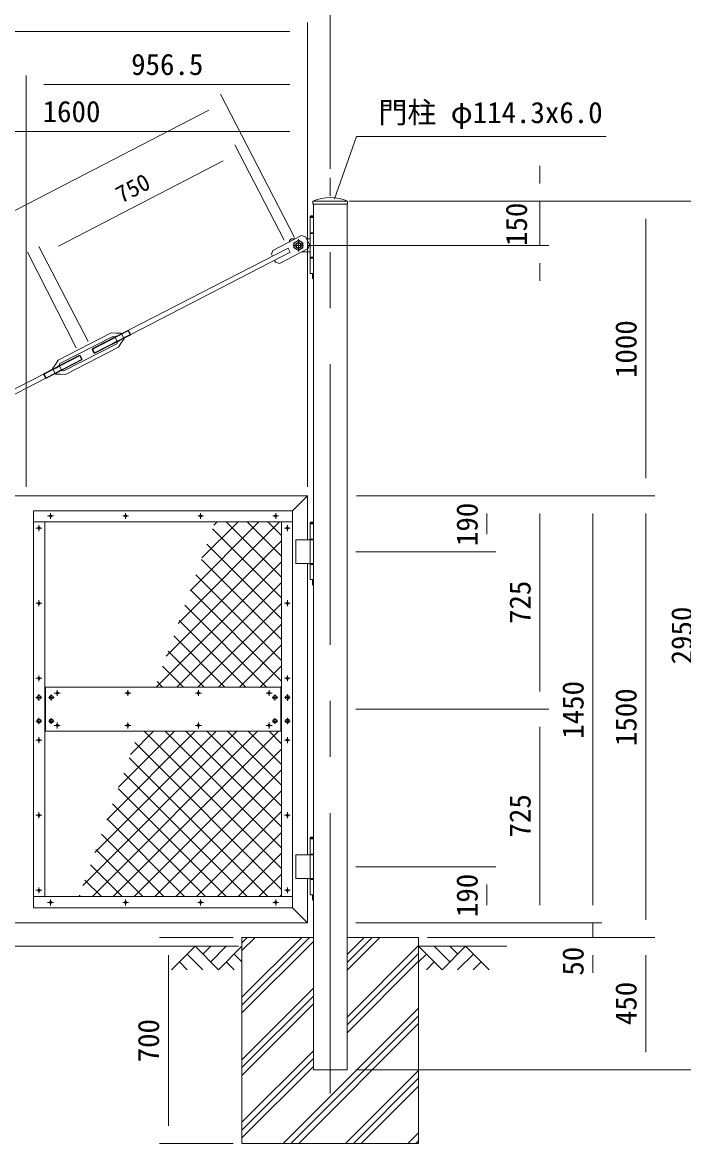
# Model space of a CAD drawing. Units: millimetres, scale not verified. Extents: x -6300 to 6300, y -4455 to 4455.
# Drawn here: x -368 to 1879, y -2481 to 1327 of the extents above; entities that cross this region are included whole.
import ezdxf
from ezdxf.enums import TextEntityAlignment as Align

# ---------------------------------------------------------------- set-up
doc = ezdxf.new("R2010")
doc.units = ezdxf.units.MM
doc.header["$LTSCALE"] = 30
doc.linetypes.add('USER1', pattern=[50.8, 31.75, -6.35, 6.35, -6.35])
doc.linetypes.add('USER2', pattern=[0.375, 0.25, -0.125])
for name, color, linetype, lineweight in [('0-0_D-DCR-HCH', 7, 'Continuous', 9), ('0-1_D-STR4', 7, 'Continuous', 9), ('0-2_D-STR1', 1, 'Continuous', 18), ('0-3_D-STR3', 3, 'Continuous', 13), ('0-4_D-BMK', 2, 'USER1', 13), ('0-5_D-BGD', 7, 'Continuous', 9), ('0-6_D-STR-DIM', 7, 'Continuous', 9), ('0-8_D-STR-TXT', 7, 'Continuous', 9)]:
    doc.layers.add(name, color=color, linetype=linetype, lineweight=lineweight)
doc.styles.add('ＭＳ ゴシック', font='')
doc.styles.get('ＭＳ ゴシック').set_extended_font_data('MS Gothic')

msp = doc.modelspace()

# ---------------------------------------------------------------- linework, layer by layer
at = {"layer": '0-0_D-DCR-HCH'}
for p, q in [((161.76, -714.16), (506.6, -369.32)), ((202.22, -602.98), (435.89, -369.32)), ((242.69, -491.81), (365.17, -369.32)), ((283.15, -380.63), (294.46, -369.32)), ((512.82, -556.81), (325.33, -369.32)), ((512.82, -486.1), (396.04, -369.32)), ((512.82, -415.39), (466.75, -369.32)), ((512.82, -627.52), (278.56, -393.26)), ((121.3, -825.33), (512.82, -433.81)), ((512.82, -698.23), (259.69, -445.1)), ((86.82, -930.52), (512.82, -504.52)), ((512.82, -768.94), (240.82, -496.94)), ((512.82, -839.65), (221.95, -548.78)), ((157.53, -930.52), (512.82, -575.23)), ((512.82, -910.36), (203.08, -600.62)), ((228.24, -930.52), (512.82, -645.94)), ((462.27, -930.52), (184.21, -652.47)), ((391.56, -930.52), (165.34, -704.31)), ((298.95, -930.52), (512.82, -716.65)), ((320.84, -930.52), (146.48, -756.15)), ((369.66, -930.52), (512.82, -787.36)), ((250.13, -930.52), (127.61, -807.99)), ((179.42, -930.52), (108.74, -859.83)), ((440.37, -930.52), (512.82, -858.07)), ((108.71, -930.52), (89.87, -911.68)), ((511.08, -930.52), (512.82, -928.78)), ((-161.96, -1603.56), (361.08, -1080.52)), ((-129.41, -1641.72), (431.79, -1080.52)), ((-121.49, -1492.38), (290.37, -1080.52)), ((-81.03, -1381.21), (219.66, -1080.52)), ((-58.7, -1641.72), (502.5, -1080.52)), ((-40.56, -1270.03), (148.95, -1080.52)), ((-0.1, -1158.86), (78.24, -1080.52)), ((512.82, -1546.76), (46.58, -1080.52)), ((512.82, -1476.05), (117.29, -1080.52)), ((512.82, -1405.34), (188, -1080.52)), ((512.82, -1334.63), (258.71, -1080.52)), ((512.82, -1263.92), (329.42, -1080.52)), ((512.82, -1193.2), (400.13, -1080.52)), ((512.82, -1122.49), (470.84, -1080.52)), ((12.01, -1641.72), (512.82, -1140.91)), ((512.82, -1617.47), (14.39, -1119.04)), ((466.36, -1641.72), (-4.48, -1170.88)), ((82.72, -1641.72), (512.82, -1211.62)), ((395.65, -1641.72), (-23.34, -1222.73)), ((324.94, -1641.72), (-42.21, -1274.57)), ((153.43, -1641.72), (512.82, -1282.33)), ((254.23, -1641.72), (-61.08, -1326.41)), ((224.15, -1641.72), (512.82, -1353.05)), ((183.52, -1641.72), (-79.95, -1378.25)), ((112.81, -1641.72), (-98.82, -1430.09)), ((294.86, -1641.72), (512.82, -1423.76)), ((42.1, -1641.72), (-117.69, -1481.93)), ((365.57, -1641.72), (512.82, -1494.47)), ((-28.62, -1641.72), (-136.56, -1533.78)), ((-99.33, -1641.72), (-155.43, -1585.62)), ((436.28, -1641.72), (512.82, -1565.18)), ((506.99, -1641.72), (512.82, -1635.89)), ((-170.04, -1641.72), (-174.3, -1637.46)), ((378.62, -1824.8), (422.9, -1780.52)), ((378.62, -1798.28), (396.38, -1780.52)), ((378.62, -2010.41), (608.51, -1780.52)), ((378.62, -1983.89), (581.99, -1780.52)), ((735.77, -1891.91), (847.16, -1780.52)), ((735.77, -1865.39), (820.64, -1780.52)), ((735.77, -1838.88), (794.13, -1780.52)), ((218.98, -1810.52), (139.17, -1890.34)), ((218.98, -1810.52), (298.8, -1890.34)), ((245.59, -1837.13), (272.2, -1810.52)), ((272.2, -1863.73), (325.41, -1810.52)), ((298.8, -1890.34), (378.62, -1810.52)), ((378.62, -2036.93), (621.47, -1794.08)), ((735.77, -2051.01), (978.62, -1808.16)), ((1058.44, -1890.34), (978.62, -1810.52)), ((1085.04, -1863.73), (1031.83, -1810.52)), ((1138.26, -1810.52), (1058.44, -1890.34)), ((1111.79, -1837.26), (1085.04, -1810.52)), ((1138.26, -1810.52), (1218.07, -1890.34)), ((165.77, -1863.73), (192.5, -1890.34)), ((192.38, -1837.13), (245.83, -1890.34)), ((325.41, -1863.73), (352.14, -1890.34)), ((352.01, -1837.13), (378.62, -1863.61)), ((735.77, -2077.52), (978.62, -1834.67)), ((735.77, -2104.04), (978.62, -1861.19)), ((1005.23, -1837.13), (978.62, -1863.61)), ((1031.83, -1863.73), (1005.1, -1890.34)), ((1164.86, -1837.13), (1111.41, -1890.34)), ((1191.47, -1863.73), (1164.74, -1890.34)), ((378.62, -2196.03), (621.47, -1953.18)), ((378.62, -2222.54), (621.47, -1979.69)), ((378.62, -2249.06), (621.47, -2006.21)), ((518.39, -2480.52), (978.62, -2020.29)), ((544.91, -2480.52), (978.62, -2046.81)), ((571.42, -2480.52), (978.62, -2073.32)), ((378.62, -2408.16), (621.47, -2165.31)), ((378.62, -2434.67), (621.47, -2191.82)), ((378.62, -2461.19), (621.47, -2218.34)), ((730.52, -2480.52), (978.62, -2232.42)), ((757.04, -2480.52), (978.62, -2258.94)), ((783.56, -2480.52), (978.62, -2285.46)), ((942.65, -2480.52), (978.62, -2444.55)), ((969.17, -2480.52), (978.62, -2471.07))]:
    msp.add_line(p, q, dxfattribs=at)
at = {"layer": '0-1_D-STR4'}
for p, q in [((735.77, -1780.52), (978.62, -1780.52)), ((978.62, -2480.52), (978.62, -1780.52)), ((978.62, -2480.52), (378.62, -2480.52))]:
    msp.add_line(p, q, dxfattribs=at)
msp.add_lwpolyline([(378.62, -2480.52), (378.62, -1780.52), (621.47, -1780.52)], dxfattribs=at)
at = {"layer": '0-2_D-STR1'}
for p, q in [((619.87, 719.48), (737.37, 719.48)), ((619.87, 719.48), (619.87, 709.48)), ((619.87, 709.48), (737.37, 709.48)), ((621.47, -2230.52), (621.47, 709.48)), ((735.77, -2230.52), (735.77, 709.48)), ((737.37, 719.48), (737.37, 709.48)), ((550.82, -331.32), (601.62, -280.52)), ((-329.48, -331.32), (-329.48, -1679.72)), ((601.62, -1500.52), (601.62, -510.52)), ((550.82, -1679.72), (601.62, -1730.52)), ((735.77, -2230.52), (621.47, -2230.52))]:
    msp.add_line(p, q, dxfattribs=at)
for points in [[(601.62, -430.52), (601.62, -280.52), (-1311.38, -280.52), (-1311.38, -988.52)], [(-329.48, -1679.72), (550.82, -1679.72), (550.82, -331.32), (-329.48, -331.32)], [(-1276.48, -1730.52), (601.62, -1730.52), (601.62, -1580.52)]]:
    msp.add_lwpolyline(points, dxfattribs=at)
msp.add_arc((678.62, 593.23), 139.25, 65.04567, 114.95433, dxfattribs=at)
at = {"layer": '0-3_D-STR3'}
for p, q in [((610.29, 664.48), (621.47, 664.48)), ((612.31, 669.48), (610.31, 667.48)), ((610.31, 667.48), (621.47, 667.48)), ((610.31, 664.48), (610.31, 667.48)), ((612.31, 669.48), (621.47, 669.48)), ((610.29, 612.48), (621.47, 612.48)), ((610.29, 609.48), (621.47, 609.48)), ((540.29, 586.48), (545.29, 591.48)), ((540.29, 586.48), (540.29, 582.15)), ((545.29, 591.48), (558.41, 591.48)), ((598.33, 591.48), (610.29, 591.48)), ((582.18, 547.48), (610.29, 547.48)), ((610.29, 529.48), (621.47, 529.48)), ((610.29, 526.48), (621.47, 526.48)), ((621.47, 453.36), (617.79, 459.48)), ((550.82, -369.32), (-329.48, -369.32)), ((-291.48, -369.32), (-291.48, -1641.72)), ((512.82, -369.32), (512.82, -1641.72)), ((610.29, -375.52), (621.47, -375.52)), ((610.29, -375.52), (610.29, -565.52)), ((612.31, -370.52), (610.31, -372.52)), ((610.31, -372.52), (621.47, -372.52)), ((610.31, -375.52), (610.31, -372.52)), ((612.31, -370.52), (621.47, -370.52)), ((562.09, -430.52), (621.47, -430.52)), ((562.09, -430.52), (562.09, -510.52)), ((610.29, -427.52), (621.47, -427.52)), ((562.09, -510.52), (621.47, -510.52)), ((610.29, -513.52), (621.47, -513.52)), ((610.29, -565.52), (621.47, -565.52)), ((617.79, -565.52), (617.79, -580.52)), ((-291.48, -930.52), (512.82, -930.52)), ((-289.33, -930.52), (-289.33, -1080.52)), ((510.67, -930.52), (510.67, -1080.52)), ((-291.48, -1080.52), (512.82, -1080.52)), ((610.29, -1445.52), (621.47, -1445.52)), ((610.29, -1445.52), (610.29, -1635.52)), ((612.31, -1440.52), (610.31, -1442.52)), ((610.31, -1442.52), (621.47, -1442.52)), ((610.31, -1445.52), (610.31, -1442.52)), ((612.31, -1440.52), (621.47, -1440.52)), ((562.09, -1500.52), (621.47, -1500.52)), ((562.09, -1500.52), (562.09, -1580.52)), ((610.29, -1497.52), (621.47, -1497.52)), ((562.09, -1580.52), (621.47, -1580.52)), ((610.29, -1583.52), (621.47, -1583.52)), ((610.29, -1635.52), (621.47, -1635.52)), ((617.79, -1635.52), (617.79, -1650.52)), ((-329.48, -1641.72), (550.82, -1641.72))]:
    msp.add_line(p, q, dxfattribs=at)
at = {"layer": '0-3_D-STR3', "color": 4}
for p, q in [((581.07, 603.15), (483.28, 552.79)), ((581.07, 603.15), (594.54, 598.84)), ((608.28, 572.17), (594.54, 598.84)), ((608.28, 572.17), (603.97, 558.7)), ((535.5, 560.6), (-6.8, 281.3)), ((542.86, 546.31), (0.56, 267.01)), ((483.28, 552.79), (478.97, 539.32)), ((482.16, 533.13), (478.97, 539.32)), ((603.97, 558.7), (506.17, 508.34)), ((542.86, 546.31), (535.5, 560.6)), ((492.71, 512.65), (489.52, 518.84)), ((492.71, 512.65), (493.01, 512.65)), ((506.17, 508.34), (492.71, 512.65)), ((-65.91, 272.26), (-245.93, 179.54)), ((-130.74, 216.18), (-7.87, 279.46)), ((-129.81, 219.1), (-7.27, 282.21)), ((-124.48, 204.04), (-1.62, 267.32)), ((-31.91, 271.77), (-21.84, 252.21)), ((-7.87, 279.46), (-7.27, 282.21)), ((-7.87, 279.46), (-1.62, 267.32)), ((-7.27, 282.21), (0.97, 266.21)), ((-1.62, 267.32), (0.97, 266.21)), ((-59.96, 260.7), (-239.98, 167.98)), ((-47.14, 235.81), (-227.16, 143.09)), ((-121.56, 203.1), (0.97, 266.21)), ((-53.22, 258.55), (-59.96, 260.7)), ((-53.22, 258.55), (-44.98, 242.55)), ((-44.98, 242.55), (-47.14, 235.81)), ((-296.21, 133.4), (-173.67, 196.51)), ((-41.18, 224.25), (-221.21, 131.53)), ((-173.67, 196.51), (-165.43, 180.51)), ((-173.67, 196.51), (-170.76, 195.59)), ((-129.81, 219.1), (-121.56, 203.1)), ((-287.97, 117.4), (-165.43, 180.51)), ((-287.37, 120.15), (-164.49, 183.43)), ((-242.14, 161.25), (-239.98, 167.98)), ((-242.14, 161.25), (-233.9, 145.25)), ((-164.49, 183.43), (-165.43, 180.51)), ((-971.39, -215.5), (-295.74, 132.48)), ((-964.03, -229.79), (-288.38, 118.2)), ((-296.21, 133.4), (-287.97, 117.4)), ((-293.62, 132.28), (-296.21, 133.4)), ((-295.74, 132.48), (-288.37, 118.18)), ((-293.62, 132.28), (-287.37, 120.15)), ((-287.37, 120.15), (-287.97, 117.4)), ((-265.28, 151.58), (-255.21, 132.02)), ((-233.9, 145.25), (-227.16, 143.09))]:
    msp.add_line(p, q, dxfattribs=at)
at = {"layer": '0-3_D-STR3', "color": 4, "linetype": 'USER2'}
for p, q in [((-46.55, 261.98), (-68.78, 250.54)), ((-45.56, 260.05), (-67.79, 248.61)), ((-39.31, 247.91), (-61.53, 236.46)), ((-38.31, 245.98), (-60.54, 234.53)), ((-264.36, 149.8), (-242.14, 161.25)), ((-263.37, 147.87), (-241.14, 159.32)), ((-257.11, 135.73), (-234.89, 147.18)), ((-256.12, 133.8), (-233.9, 145.25))]:
    msp.add_line(p, q, dxfattribs=at)
at = {"layer": '0-3_D-STR3'}
for points in [[(610.29, 664.48), (610.29, 474.48), (621.47, 474.48)], [(617.79, 474.48), (617.79, 459.48), (621.47, 459.48)], [(621.47, -586.64), (617.79, -580.52), (621.47, -580.52)], [(621.47, -1656.64), (617.79, -1650.52), (621.47, -1650.52)]]:
    msp.add_lwpolyline(points, dxfattribs=at)
for points in [[(570.29, 586.8), (585.29, 578.14), (585.29, 560.82), (570.29, 552.16), (555.29, 560.82), (555.29, 578.14)], [(-304.98, -961.77), (-311.48, -958.01), (-317.98, -961.77), (-317.98, -969.27), (-311.48, -973.02), (-304.98, -969.27)], [(-262.83, -961.77), (-269.33, -958.01), (-275.83, -961.77), (-275.83, -969.27), (-269.33, -973.02), (-262.83, -969.27)], [(484.17, -961.77), (490.67, -958.01), (497.17, -961.77), (497.17, -969.27), (490.67, -973.02), (484.17, -969.27)], [(526.32, -961.77), (532.82, -958.01), (539.32, -961.77), (539.32, -969.27), (532.82, -973.02), (526.32, -969.27)], [(-304.98, -1041.77), (-311.48, -1038.01), (-317.98, -1041.77), (-317.98, -1049.27), (-311.48, -1053.02), (-304.98, -1049.27)], [(-262.83, -1041.77), (-269.33, -1038.01), (-275.83, -1041.77), (-275.83, -1049.27), (-269.33, -1053.02), (-262.83, -1049.27)], [(484.17, -1041.77), (490.67, -1038.01), (497.17, -1041.77), (497.17, -1049.27), (490.67, -1053.02), (484.17, -1049.27)], [(526.32, -1041.77), (532.82, -1038.01), (539.32, -1041.77), (539.32, -1049.27), (532.82, -1053.02), (526.32, -1049.27)]]:
    msp.add_lwpolyline(points, close=True, dxfattribs=at)
at = {"layer": '0-3_D-STR3', "color": 4}
for points in [[(-31.91, 271.77), (-48.45, 271.12), (-65.91, 272.26)], [(-21.84, 252.21), (-31.97, 239.13), (-41.18, 224.25)], [(-293.62, 132.28), (-170.76, 195.59), (-164.49, 183.43)], [(-129.81, 219.1), (-130.74, 216.18), (-124.48, 204.04), (-121.56, 203.1)], [(-265.28, 151.58), (-255.15, 164.67), (-245.93, 179.54)], [(-255.21, 132.02), (-238.67, 132.67), (-221.21, 131.53)]]:
    msp.add_lwpolyline(points, dxfattribs=at)
at = {"layer": '0-3_D-STR3'}
for centre, radius in [((570.29, 569.48), 15), ((570.29, 569.48), 10), ((570.29, 569.48), 7.83), ((-271.83, -349.32), 4), ((-16.83, -349.32), 4), ((238.17, -349.32), 4), ((493.17, -349.32), 4), ((-311.48, -390.52), 4), ((532.82, -390.52), 4), ((-311.48, -645.52), 4), ((532.82, -645.52), 4), ((-311.48, -900.52), 4), ((532.82, -900.52), 4), ((-249.33, -950.52), 4), ((-9.33, -950.52), 4), ((230.67, -950.52), 4), ((470.67, -950.52), 4), ((-311.48, -965.52), 6.25), ((-269.33, -965.52), 6.25), ((490.67, -965.52), 6.25), ((532.82, -965.52), 6.25), ((-311.48, -1045.52), 6.25), ((-269.33, -1045.52), 6.25), ((-249.33, -1060.52), 4), ((-9.33, -1060.52), 4), ((230.67, -1060.52), 4), ((470.67, -1060.52), 4), ((490.67, -1045.52), 6.25), ((532.82, -1045.52), 6.25), ((-311.48, -1110.52), 4), ((532.82, -1110.52), 4), ((-311.48, -1365.52), 4), ((532.82, -1365.52), 4), ((-311.48, -1620.52), 4), ((532.82, -1620.52), 4), ((-271.83, -1661.72), 4), ((-16.83, -1661.72), 4), ((238.17, -1661.72), 4), ((493.17, -1661.72), 4)]:
    msp.add_circle(centre, radius, dxfattribs=at)
at = {"layer": '0-4_D-BMK'}
for p, q in [((678.62, -2310.52), (678.62, 799.48)), ((570.29, 549.33), (570.29, 591.01)), ((588.06, 569.48), (551.83, 569.48)), ((-271.83, -359.29), (-271.83, -339.34)), ((-16.83, -359.29), (-16.83, -339.34)), ((238.17, -359.29), (238.17, -339.34)), ((493.17, -359.29), (493.17, -339.34)), ((-311.48, -400.49), (-311.48, -380.54)), ((-281.81, -349.32), (-261.86, -349.32)), ((-26.81, -349.32), (-6.86, -349.32)), ((228.19, -349.32), (248.14, -349.32)), ((483.19, -349.32), (503.14, -349.32)), ((532.82, -400.49), (532.82, -380.54)), ((-301.51, -390.52), (-321.46, -390.52)), ((522.84, -390.52), (542.79, -390.52)), ((-301.51, -645.52), (-321.46, -645.52)), ((-311.48, -655.49), (-311.48, -635.54)), ((522.84, -645.52), (542.79, -645.52)), ((532.82, -655.49), (532.82, -635.54)), ((-301.51, -900.52), (-321.46, -900.52)), ((-311.48, -910.49), (-311.48, -890.54)), ((522.84, -900.52), (542.79, -900.52)), ((532.82, -910.49), (532.82, -890.54)), ((-239.36, -950.52), (-259.31, -950.52)), ((-249.33, -960.49), (-249.33, -940.54)), ((0.64, -950.52), (-19.31, -950.52)), ((-9.33, -960.49), (-9.33, -940.54)), ((240.64, -950.52), (220.69, -950.52)), ((230.67, -960.49), (230.67, -940.54)), ((480.64, -950.52), (460.69, -950.52)), ((470.67, -960.49), (470.67, -940.54)), ((-301.48, -965.52), (-321.48, -965.52)), ((-311.48, -954.38), (-311.48, -976.66)), ((-259.33, -965.52), (-279.33, -965.52)), ((-269.33, -955.52), (-269.33, -975.52)), ((480.67, -965.52), (500.67, -965.52)), ((490.67, -955.52), (490.67, -975.52)), ((522.82, -965.52), (542.82, -965.52)), ((532.82, -954.38), (532.82, -976.66)), ((-301.48, -1045.52), (-321.48, -1045.52)), ((-311.48, -1034.38), (-311.48, -1056.66)), ((-259.33, -1045.52), (-279.33, -1045.52)), ((-269.33, -1035.52), (-269.33, -1055.52)), ((-239.36, -1060.52), (-259.31, -1060.52)), ((-249.33, -1050.54), (-249.33, -1070.49)), ((0.64, -1060.52), (-19.31, -1060.52)), ((-9.33, -1050.54), (-9.33, -1070.49)), ((240.64, -1060.52), (220.69, -1060.52)), ((230.67, -1050.54), (230.67, -1070.49)), ((480.64, -1060.52), (460.69, -1060.52)), ((470.67, -1050.54), (470.67, -1070.49)), ((480.67, -1045.52), (500.67, -1045.52)), ((490.67, -1035.52), (490.67, -1055.52)), ((522.82, -1045.52), (542.82, -1045.52)), ((532.82, -1034.38), (532.82, -1056.66)), ((-311.48, -1100.54), (-311.48, -1120.49)), ((532.82, -1100.54), (532.82, -1120.49)), ((-301.51, -1110.52), (-321.46, -1110.52)), ((522.84, -1110.52), (542.79, -1110.52)), ((-301.51, -1365.52), (-321.46, -1365.52)), ((-311.48, -1355.54), (-311.48, -1375.49)), ((522.84, -1365.52), (542.79, -1365.52)), ((532.82, -1355.54), (532.82, -1375.49)), ((-301.51, -1620.52), (-321.46, -1620.52)), ((-311.48, -1610.54), (-311.48, -1630.49)), ((522.84, -1620.52), (542.79, -1620.52)), ((532.82, -1610.54), (532.82, -1630.49)), ((-281.81, -1661.72), (-261.86, -1661.72)), ((-271.83, -1651.74), (-271.83, -1671.69)), ((-26.81, -1661.72), (-6.86, -1661.72)), ((-16.83, -1651.74), (-16.83, -1671.69)), ((228.19, -1661.72), (248.14, -1661.72)), ((238.17, -1651.74), (238.17, -1671.69)), ((483.19, -1661.72), (503.14, -1661.72)), ((493.17, -1651.74), (493.17, -1671.69))]:
    msp.add_line(p, q, dxfattribs=at)
at = {"layer": '0-5_D-BGD'}
for p, q in [((-3021.38, -1810.52), (366.62, -1810.52)), ((978.62, -1810.52), (1278.62, -1810.52))]:
    msp.add_line(p, q, dxfattribs=at)
at = {"layer": '0-6_D-STR-DIM'}
for p, q in [((678.62, 829.48), (678.62, 1506.48)), ((541.62, 1296.48), (-1251.38, 1296.48)), ((601.62, 93.48), (601.62, 1326.48)), ((-354.88, -250.52), (-354.88, 1146.48)), ((-354.88, -250.52), (-354.88, 1146.48)), ((601.62, -250.52), (601.62, 1146.48)), ((-294.88, 1116.48), (541.62, 1116.48)), ((556.53, 596.14), (305.12, 1083.02)), ((265.57, 1028.84), (-1196.48, 273.9)), ((541.62, 956.48), (-938.38, 956.48)), ((601.62, -250.52), (601.62, 986.48)), ((521.72, 587.25), (354.48, 910.77)), ((314.95, 856.57), (-244.69, 567.26)), ((1391.17, 779.48), (1391.17, 839.48)), ((743.12, 719.48), (1971.22, 719.48)), ((743.12, 719.48), (1781.17, 719.48)), ((767.37, 719.48), (1421.17, 719.48)), ((1391.17, 719.48), (1391.17, 569.48)), ((1751.17, -220.52), (1751.17, 659.48)), ((-184.46, 222.28), (-350.77, 546.19)), ((-144.52, 242.83), (-311.76, 566.36)), ((600.29, 569.48), (1421.17, 569.48)), ((1391.17, 509.48), (1391.17, 449.48)), ((767.72, -280.52), (1241.17, -280.52)), ((767.72, -280.52), (1421.17, -280.52)), ((767.72, -280.52), (1601.17, -280.52)), ((767.72, -280.52), (1781.17, -280.52)), ((767.72, -280.52), (1781.17, -280.52)), ((1211.17, -340.52), (1211.17, -410.52)), ((1391.17, -340.52), (1391.17, -945.52)), ((1571.17, -340.52), (1571.17, -1670.52)), ((1751.17, -340.52), (1751.17, -1720.52)), ((765.77, -470.52), (1241.17, -470.52)), ((765.77, -1005.52), (1421.17, -1005.52)), ((765.77, -1005.52), (1421.17, -1005.52)), ((1391.17, -1065.52), (1391.17, -1670.52)), ((765.77, -1540.52), (1241.17, -1540.52)), ((1211.17, -1600.52), (1211.17, -1670.52)), ((1571.17, -1670.52), (1571.17, -1610.52)), ((765.77, -1730.52), (1241.17, -1730.52)), ((765.77, -1730.52), (1421.17, -1730.52)), ((765.77, -1730.52), (1601.17, -1730.52)), ((765.77, -1730.52), (1601.17, -1730.52)), ((1571.17, -1730.52), (1571.17, -1780.52)), ((348.62, -1780.52), (98.62, -1780.52)), ((1008.62, -1780.52), (1781.17, -1780.52)), ((1008.62, -1780.52), (1601.17, -1780.52)), ((1008.62, -1780.52), (1781.17, -1780.52)), ((128.62, -2420.52), (128.62, -1840.52)), ((1571.17, -1840.52), (1571.17, -1900.52)), ((1751.17, -1840.52), (1751.17, -2170.52)), ((765.77, -2230.52), (1971.22, -2230.52)), ((765.77, -2230.52), (1781.17, -2230.52)), ((348.62, -2480.52), (98.62, -2480.52))]:
    msp.add_line(p, q, dxfattribs=at)
at = {"layer": '0-8_D-STR-TXT'}
msp.add_lwpolyline([(1616.12, 939.33), (767.65, 939.33), (692.96, 727.23)], dxfattribs=at)

# ---------------------------------------------------------------- texts
at = {"layer": '0-6_D-STR-DIM', "style": 'ＭＳ ゴシック'}
for s, p in [('956.5', (1.91, 1126.6)), ('1600', (-298.73, 966.6))]:
    msp.add_text(s, height=72.14, dxfattribs=at).set_placement(p, align=Align.BOTTOM_LEFT)
for s, height, rotation, p in [('750', 57.62, 27.337, (-23.56, 696.1)), ('150', 72.14, 90, (1368.76, 567.54)), ('1000', 72.14, 90, (1741.05, 119.13)), ('190', 72.14, 90, (1201.05, -451.49)), ('725', 72.14, 90, (1381.05, -716.29)), ('2950', 72.14, 90, (1931.1, -853.39)), ('1450', 72.14, 90, (1561.05, -1105.87)), ('1500', 72.14, 90, (1741.05, -1130.87)), ('725', 72.14, 90, (1381.05, -1441.29)), ('190', 72.14, 90, (1201.05, -1711.49)), ('50', 72.14, 90, (1561.05, -1910.35)), ('450', 72.14, 90, (1741.05, -2078.27)), ('700', 72.14, 90, (118.5, -2204.77))]:
    msp.add_text(s, height=height, rotation=rotation, dxfattribs=at).set_placement(p, align=Align.BOTTOM_LEFT)
at = {"layer": '0-8_D-STR-TXT', "style": 'ＭＳ ゴシック'}
msp.add_text('門柱 φ114.3x6.0', height=72.14, dxfattribs=at).set_placement((842.13, 963.16), align=Align.BOTTOM_LEFT)

doc.saveas('drawing.dxf')
